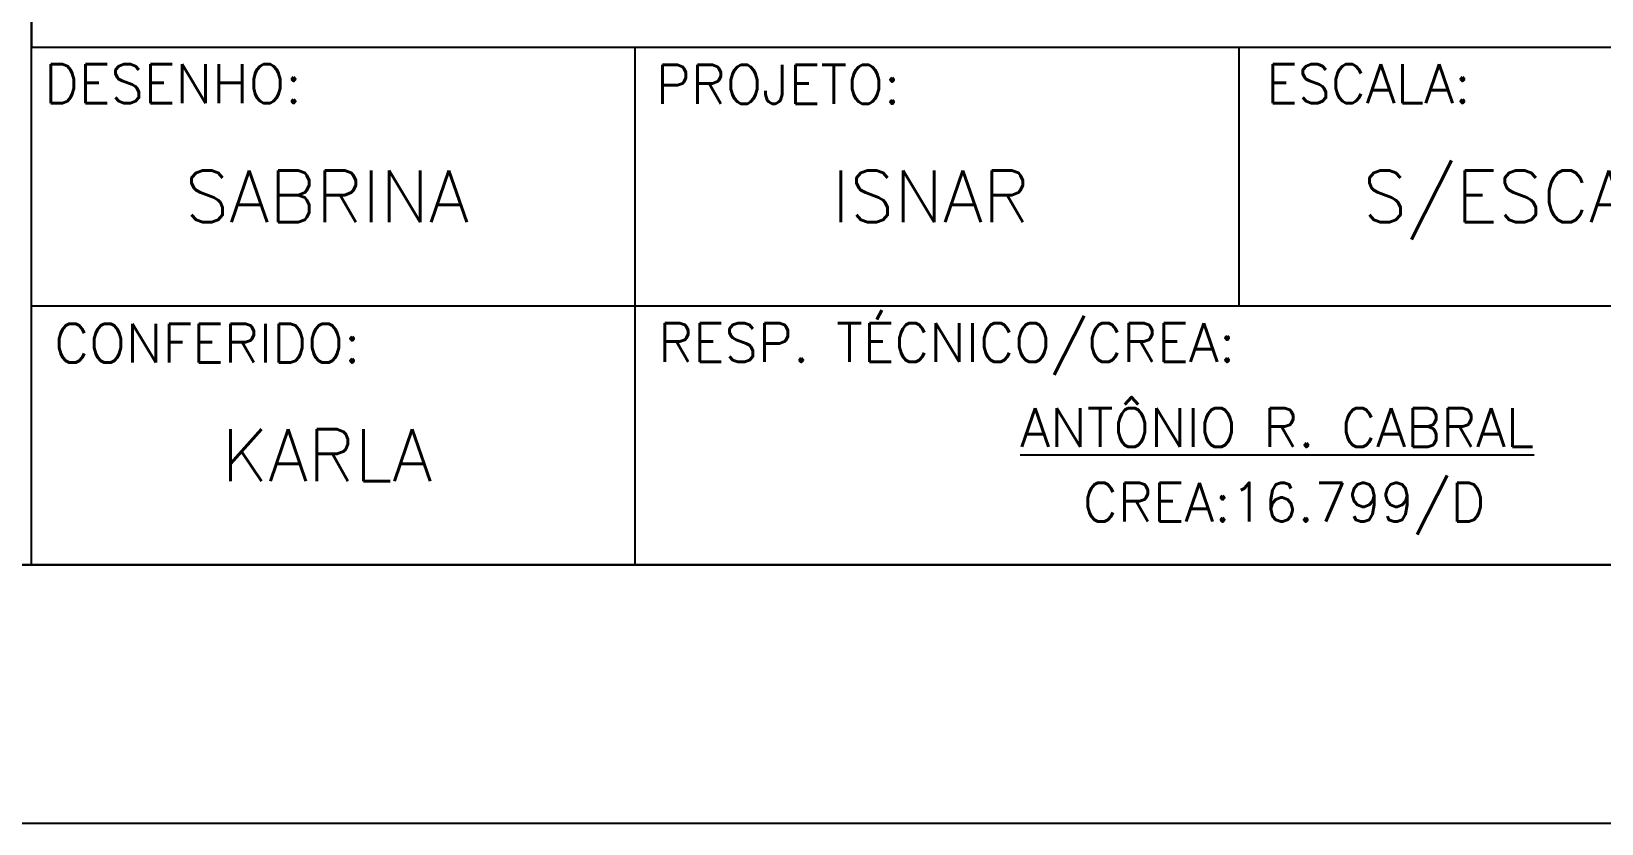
# Model space of a CAD drawing. Header units: centimetres. Extents: x 1658 to 19651, y 8294 to 11444.
# Drawn here: x 10380.9 to 10835.9, y 8293.9 to 8523.5 of the extents above; entities that cross this region are included whole.
import ezdxf
from ezdxf.enums import TextEntityAlignment as Align

# ---------------------------------------------------------------- set-up
doc = ezdxf.new("R2010")
doc.units = ezdxf.units.CM
doc.header["$LTSCALE"] = 50
doc.header["$MEASUREMENT"] = 0
doc.layers.add('FORMATO-PRECON', color=2, linetype='Continuous')
doc.layers.add('HACHURAS-PRECON', color=1, linetype='Continuous')
doc.styles.add('PRECON-ROMANS', font='romans.shx')
doc.styles.add('ROMANS', font='ROMANS.SHX', dxfattribs={"oblique": 15, "height": 3})

# ---------------------------------------------------------------- blocks, each defined once
blk = doc.blocks.new('A$C2E607E54')
at = {"layer": 'FORMATO-PRECON'}
blk.add_lwpolyline([(0, 4200), (2970, 4200), (2970, 0), (0, 0)], close=True, dxfattribs=at)
at = {"layer": 'FORMATO-PRECON', "color": 6}
blk.add_lwpolyline([(100, 3950), (2870, 3950), (2870, 100), (100, 100)], close=True, dxfattribs=at)
blk = doc.blocks.new('CARIMBO')
at = {"layer": 'FORMATO-PRECON', "color": 6}
for p, q in [((-1750, 0), (-1750, 500)), ((-1750, 200), (0, 200)), ((-1750, 100), (0, 100))]:
    blk.add_line(p, q, dxfattribs=at)
at = {"layer": 'FORMATO-PRECON', "color": 0}
blk.add_lwpolyline([(-1750, 500), (-1750, 200)], dxfattribs=at)
at = {"layer": 'FORMATO-PRECON', "color": 6}
blk.add_lwpolyline([(-1750, 500), (0, 500), (0, 0), (-1750, 0)], close=True, dxfattribs=at)
for points in [[(-1516.67, 0), (-1516.67, 200)], [(-1283.33, 100), (-1283.33, 200)]]:
    blk.add_lwpolyline(points, dxfattribs=at)
at = {"layer": 'FORMATO-PRECON', "style": 'ROMANS'}
for s, p in [('DESENHO:', (-1745.12, 178.36)), ('PROJETO:', (-1508.72, 178.11)), ('ESCALA:', (-1272.91, 178.36)), ('RESP. TÉCNICO/CREA:', (-1507.84, 78.36)), ('CONFERIDO:', (-1741.18, 78.11))]:
    blk.add_text(s, height=15, dxfattribs=at).set_placement(p)
at = {"layer": 'FORMATO-PRECON', "color": 2, "style": 'ROMANS'}
for s, p in [('%%UANTÔNIO R. CABRAL', (-1268.61, 53.02)), ('CREA:16.799/D', (-1265.92, 24.18))]:
    blk.add_text(s, height=15, dxfattribs=at).set_placement(p, align=Align.MIDDLE_CENTER)
at = {"layer": 'FORMATO-PRECON', "color": 5, "style": 'PRECON-ROMANS', "flags": 8}
for p in [(-524.84, 472.63), (-524.98, 423.02), (-524.98, 399.37), (-524.98, 375.97)]:
    blk.add_attdef('X', text='', height=30, dxfattribs=at).set_placement(p, align=Align.MIDDLE_CENTER)
at = {"layer": 'FORMATO-PRECON', "color": 3, "style": 'PRECON-ROMANS', "flags": 8}
for p in [(-524.98, 331.67), (-486.33, 176.97), (-486.33, 124.42)]:
    blk.add_attdef('X', text='', height=25, dxfattribs=at).set_placement(p, align=Align.MIDDLE_CENTER)
at = {"layer": 'FORMATO-PRECON', "color": 4, "style": 'PRECON-ROMANS', "flags": 8}
for p in [(-524.98, 249.6), (-483.33, 35.98), (-228.66, 39.37), (-76.7, 39.37)]:
    blk.add_attdef('X', text='', height=30, dxfattribs=at).set_placement(p, align=Align.MIDDLE_CENTER)
at = {"layer": 'FORMATO-PRECON', "color": 2, "style": 'PRECON-ROMANS', "flags": 8}
for height, p in [(20, (-1635.81, 142.35)), (20, (-1402.47, 142.35)), (20, (-1169.14, 142.35)), (30, (-902.74, 42.35)), (20, (-1635.81, 42.35))]:
    blk.add_attdef('X', text='', height=height, dxfattribs=at).set_placement(p, align=Align.MIDDLE_CENTER)

msp = doc.modelspace()

# ---------------------------------------------------------------- linework, layer by layer
at = {"layer": 'FORMATO-PRECON', "color": 6}
msp.add_lwpolyline([(11693.36, 8743.94), (9615.86, 8743.94), (9615.86, 8368.94), (11693.36, 8368.94)], close=True, dxfattribs=at)

# ---------------------------------------------------------------- block references
at = {"layer": 'FORMATO-PRECON'}
ref = msp.add_blockref('CARIMBO', (11693.36, 8368.94), dxfattribs=dict(at, xscale=0.7499999918802306, yscale=0.7499999918802306, zscale=0.7499999918802306))
ref.add_attrib('X', 'SABRINA', dxfattribs={"color": 2, "height": 15, "style": 'PRECON-ROMANS'}).set_placement((10466.5, 8475.7), align=Align.MIDDLE_CENTER)
ref.add_attrib('X', 'ISNAR', dxfattribs={"color": 2, "height": 15, "style": 'PRECON-ROMANS', "flags": 8}).set_placement((10641.5, 8475.7), align=Align.MIDDLE_CENTER)
ref.add_attrib('X', 'KARLA', dxfattribs={"color": 2, "height": 15, "style": 'PRECON-ROMANS'}).set_placement((10466.5, 8400.7), align=Align.MIDDLE_CENTER)
ref.add_attrib('X', 'S/ESCALA', dxfattribs={"color": 2, "height": 15, "style": 'PRECON-ROMANS'}).set_placement((10816.5, 8475.7), align=Align.MIDDLE_CENTER)
at = {"layer": 'HACHURAS-PRECON', "xscale": 0.7499999999999996, "yscale": 0.7499999999999996, "zscale": 0.7499999999999996}
msp.add_blockref('A$C2E607E54', (9540.86, 8293.94), dxfattribs=at)

doc.saveas('drawing.dxf')
